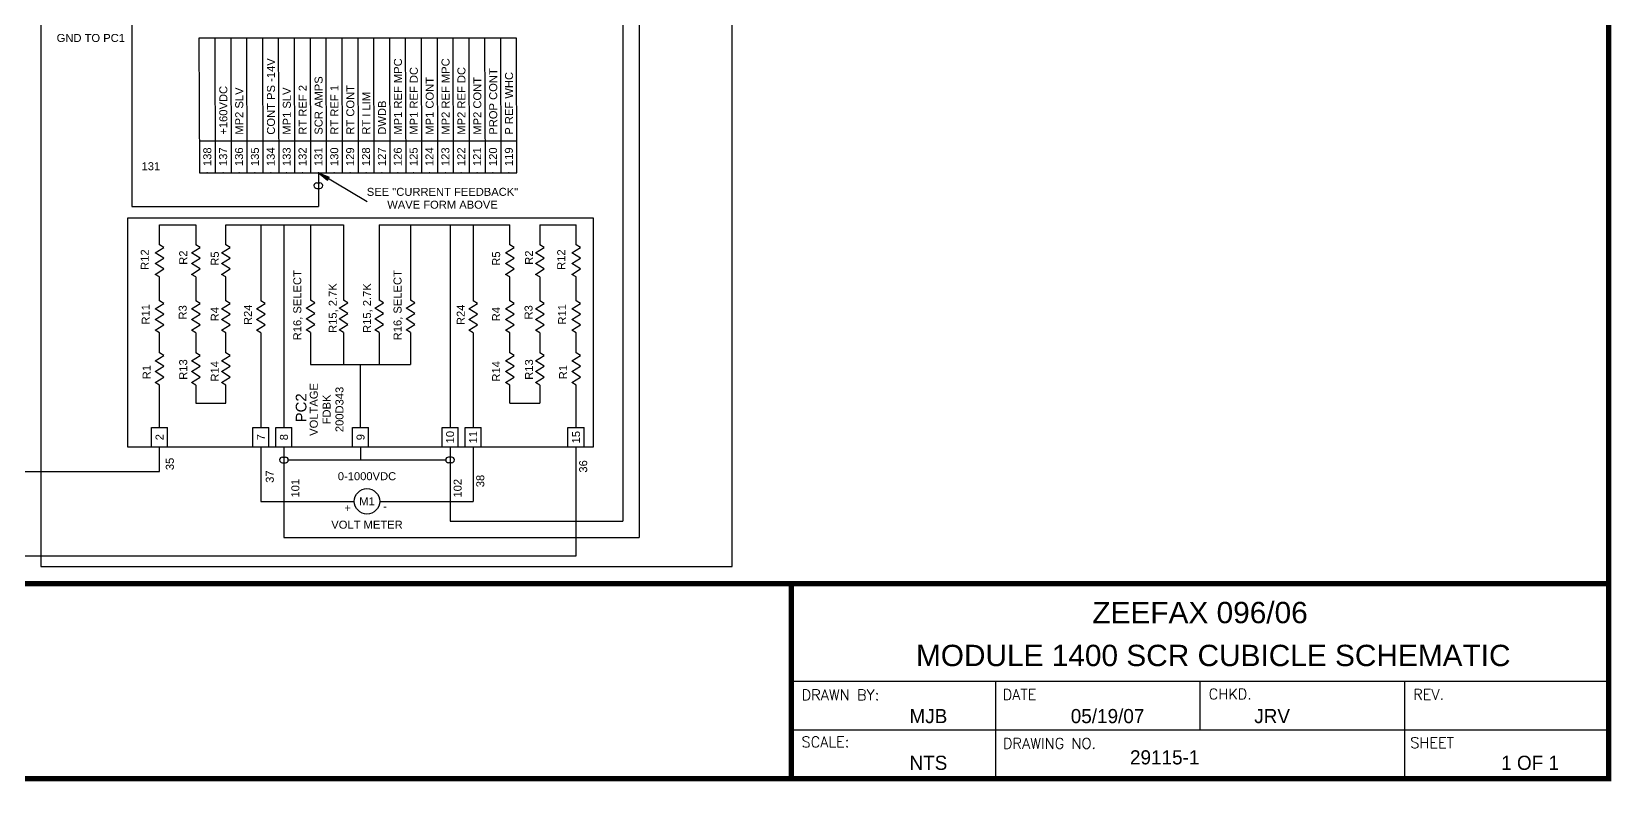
# Model space of a CAD drawing. Extents: x 1.5 to 19.5, y -3 to 8.3.
# Drawn here: x 10.21 to 19.46, y -2.97 to 1.42 of the extents above; entities that cross this region are included whole.
import ezdxf
from ezdxf.enums import TextEntityAlignment as Align

# ---------------------------------------------------------------- set-up
doc = ezdxf.new("R2010")
doc.units = 0
doc.header["$MEASUREMENT"] = 0
doc.layers.get('0').update_dxf_attribs({"linetype": 'CONTINUOUS'})
doc.layers.add('DRAWING', color=7, linetype='CONTINUOUS')
doc.styles.add('A1', font='A1.shx')
doc.styles.add('ROMAND', font='ROMAND.shx')
doc.styles.get("Standard").update_dxf_attribs({"font": 'ARIAL.TTF'})

# ---------------------------------------------------------------- blocks, each defined once
blk = doc.blocks.new('resistor')
for p, q in [((0, 0), (0.0156, 0.0254)), ((0.0156, 0.0254), (0.0469, -0.0254)), ((0.0469, -0.0254), (0.0799, 0.0254)), ((0.0799, 0.0254), (0.1111, -0.0254)), ((0.1111, -0.0254), (0.1424, 0.0254)), ((0.1424, 0.0254), (0.1736, -0.0254)), ((0.1736, -0.0254), (0.1892, 0))]:
    blk.add_line(p, q)
blk = doc.blocks.new('connection')
blk.add_circle((0.0744, 0), 0.0744)
blk = doc.blocks.new('pot_arrow')
blk.add_hatch(color=256).paths.add_polyline_path([(-0.0681, 0.0108), (-0.0681, -0.0108), (0, 0)])
for p, q in [((-0.0681, 0.0108), (-0.0681, -0.0108)), ((0, 0), (-0.0681, 0.0108)), ((0, 0), (-0.0681, -0.0108))]:
    blk.add_line(p, q)

msp = doc.modelspace()

# ---------------------------------------------------------------- linework, layer by layer
at = {"color": 7}
for p, q in [((14.6592, -2.3829), (19.4486, -2.3829)), ((15.8565, -2.3829), (15.8565, -2.9542)), ((17.0539, -2.3829), (17.0539, -2.6685)), ((18.2512, -2.3829), (18.2512, -2.9542)), ((14.6592, -2.6685), (19.4486, -2.6685))]:
    msp.add_line(p, q, dxfattribs=at)
at = {"color": 7, "const_width": 0.031}
msp.add_lwpolyline([(19.4486, -2.9542), (19.4486, 8.2458), (1.5286, 8.2458), (1.5286, -2.9542)], close=True, dxfattribs=at)
for points in [[(1.5286, -1.8117), (19.4486, -1.8117)], [(14.6592, -2.9542), (14.6592, -1.8117)]]:
    msp.add_lwpolyline(points, dxfattribs=at)
at = {"layer": 'DRAWING', "color": 7}
for p, q in [((10.7961, 6.3957), (10.7961, 0.3973)), ((14.3124, -1.7115), (14.3124, 4.9008)), ((10.2638, 3.6821), (10.2638, -1.7115)), ((13.7688, 3.2261), (13.7688, -1.5413)), ((13.6717, 3.1331), (13.6717, -1.4449)), ((13.0491, 1.3832), (11.1891, 1.3832)), ((11.1891, 1.3832), (11.1915, 0.5957)), ((11.2821, 1.3832), (11.2845, 0.5957)), ((11.3751, 1.3832), (11.3775, 0.5957)), ((11.4681, 1.3832), (11.4705, 0.5957)), ((11.5611, 1.3832), (11.5635, 0.5957)), ((11.6541, 1.3832), (11.6565, 0.5957)), ((11.7471, 1.3832), (11.7495, 0.5957)), ((11.8401, 1.3832), (11.8425, 0.5957)), ((11.9331, 1.3832), (11.9355, 0.5957)), ((12.0261, 1.3832), (12.0285, 0.5957)), ((12.1191, 1.3832), (12.1215, 0.5957)), ((12.2121, 1.3832), (12.2145, 0.5957)), ((12.3051, 1.3832), (12.3074, 0.5957)), ((12.3981, 1.3832), (12.4004, 0.5957)), ((12.4911, 1.3832), (12.4934, 0.5957)), ((12.5841, 1.3832), (12.5864, 0.5957)), ((12.6771, 1.3832), (12.6794, 0.5957)), ((12.7701, 1.3832), (12.7724, 0.5957)), ((12.8631, 1.3832), (12.8654, 0.5957)), ((12.9561, 1.3832), (12.9584, 0.5957)), ((13.0514, 0.5957), (13.0491, 1.3832)), ((11.1909, 0.7831), (13.0514, 0.7831)), ((11.1915, 0.5957), (13.0514, 0.5957)), ((11.889, 0.5957), (11.889, 0.3973)), ((12.1751, 0.4256), (11.889, 0.5957)), ((11.8797, 0.5364), (11.8983, 0.5364)), ((11.8797, 0.5034), (11.8983, 0.5034)), ((10.7961, 0.3973), (11.889, 0.3973)), ((10.7701, 0.3298), (10.7701, -1.0109)), ((13.5016, 0.3298), (10.7701, 0.3298)), ((10.9585, 0.291), (11.1701, 0.291)), ((10.9585, 0.1742), (10.9585, 0.291)), ((11.1701, 0.291), (11.1701, 0.1742)), ((11.3465, 0.1742), (11.3465, 0.291)), ((11.3465, 0.291), (12.0353, 0.291)), ((11.5519, 0.291), (11.5519, -0.1539)), ((11.687, 0.291), (11.687, -0.8959)), ((11.8422, 0.291), (11.8422, -0.1507)), ((12.0353, 0.291), (12.0353, -0.1507)), ((12.2457, 0.291), (13.0102, 0.291)), ((12.2457, 0.291), (12.2457, -0.1507)), ((12.4295, 0.291), (12.4295, -0.1507)), ((12.6604, 0.291), (12.6604, -0.8959)), ((12.7956, 0.291), (12.7956, -0.1539)), ((13.0102, 0.1742), (13.0102, 0.291)), ((13.1866, 0.291), (13.3983, 0.291)), ((13.1866, 0.291), (13.1866, 0.1742)), ((13.3983, 0.1742), (13.3983, 0.291)), ((13.5016, -1.0109), (13.5016, 0.3298)), ((10.9585, -0.1539), (10.9585, -0.0151)), ((11.1701, -0.0151), (11.1701, -0.1539)), ((11.3465, -0.1539), (11.3465, -0.0151)), ((13.0102, -0.1539), (13.0102, -0.0151)), ((13.1866, -0.0151), (13.1866, -0.1539)), ((13.3983, -0.1539), (13.3983, -0.0151)), ((10.9585, -0.4598), (10.9585, -0.3431)), ((11.1701, -0.3431), (11.1701, -0.4598)), ((11.3465, -0.4598), (11.3465, -0.3431)), ((11.5519, -0.3431), (11.5519, -0.8959)), ((11.8422, -0.3399), (11.8422, -0.5286)), ((12.0353, -0.3399), (12.0353, -0.5286)), ((12.2457, -0.3399), (12.2457, -0.5286)), ((12.4295, -0.3399), (12.4295, -0.5286)), ((12.7956, -0.3431), (12.7956, -0.8959)), ((13.0102, -0.4598), (13.0102, -0.3431)), ((13.1866, -0.3431), (13.1866, -0.4598)), ((13.3983, -0.4598), (13.3983, -0.3431)), ((11.8422, -0.5286), (12.4295, -0.5286)), ((12.1359, -0.8959), (12.1359, -0.5286)), ((10.9585, -0.8959), (10.9585, -0.649)), ((11.1701, -0.649), (11.1701, -0.7547)), ((11.3465, -0.7547), (11.3465, -0.649)), ((13.0102, -0.7547), (13.0102, -0.649)), ((13.1866, -0.649), (13.1866, -0.7547)), ((13.3983, -0.8959), (13.3983, -0.649)), ((11.1701, -0.7547), (11.3465, -0.7547)), ((13.0102, -0.7547), (13.1866, -0.7547)), ((10.9114, -0.8959), (11.0055, -0.8959)), ((10.9114, -1.0109), (10.9114, -0.8959)), ((11.0055, -1.0109), (11.0055, -0.8959)), ((11.5049, -1.0109), (11.5049, -0.8959)), ((11.5049, -0.8959), (11.5989, -0.8959)), ((11.5989, -1.0109), (11.5989, -0.8959)), ((11.64, -1.0109), (11.64, -0.8959)), ((11.64, -0.8959), (11.7341, -0.8959)), ((11.7341, -1.0109), (11.7341, -0.8959)), ((12.0889, -1.0109), (12.0889, -0.8959)), ((12.0889, -0.8959), (12.1829, -0.8959)), ((12.1829, -1.0109), (12.1829, -0.8959)), ((12.6134, -1.0109), (12.6134, -0.8959)), ((12.6134, -0.8959), (12.7075, -0.8959)), ((12.7075, -1.0109), (12.7075, -0.8959)), ((12.7486, -1.0109), (12.7486, -0.8959)), ((12.7486, -0.8959), (12.8426, -0.8959)), ((12.8426, -1.0109), (12.8426, -0.8959)), ((13.3512, -1.0109), (13.3512, -0.8959)), ((13.3512, -0.8959), (13.4453, -0.8959)), ((13.4453, -1.0109), (13.4453, -0.8959)), ((10.7701, -1.0109), (13.5016, -1.0109)), ((10.9585, -1.1542), (10.9585, -1.0109)), ((11.5519, -1.0109), (11.5519, -1.3292)), ((11.687, -1.0109), (11.687, -1.5413)), ((12.1359, -1.0109), (12.1359, -1.0867)), ((12.6604, -1.0109), (12.6604, -1.4449)), ((12.7956, -1.0109), (12.7956, -1.3292)), ((13.3983, -1.6477), (13.3983, -1.0109)), ((11.6778, -1.0702), (11.6963, -1.0702)), ((11.6778, -1.1032), (11.6963, -1.1032)), ((11.7128, -1.0867), (12.6346, -1.0867)), ((12.6697, -1.0702), (12.6512, -1.0702)), ((12.6697, -1.1032), (12.6512, -1.1032)), ((9.9473, -1.1542), (10.9585, -1.1542)), ((11.5519, -1.3292), (12.0993, -1.3292)), ((12.2482, -1.3292), (12.7956, -1.3292)), ((12.6604, -1.4449), (13.6717, -1.4449)), ((11.687, -1.5413), (13.7688, -1.5413)), ((9.8532, -1.6477), (13.3983, -1.6477)), ((10.2638, -1.7115), (14.3124, -1.7115))]:
    msp.add_line(p, q, dxfattribs=at)
for centre, start, end in [((11.8797, 0.5199), 90, 270), ((11.8983, 0.5199), 270, 90), ((11.6778, -1.0867), 90, 270), ((11.6963, -1.0867), 270, 90), ((12.6512, -1.0867), 90, 270), ((12.6697, -1.0867), 270, 90)]:
    msp.add_arc(centre, 0.0165, start, end, dxfattribs=at)
for p in [(11.238, 0.5957), (11.2845, 0.5957), (11.331, 0.5957), (11.424, 0.5957), (11.4705, 0.5957), (11.517, 0.5957), (11.5635, 0.5957), (11.61, 0.5957), (11.6565, 0.5957), (11.703, 0.5957), (11.7495, 0.5957), (11.796, 0.5957), (11.8425, 0.5957), (11.889, 0.5957), (11.9355, 0.5957), (11.982, 0.5957), (12.0285, 0.5957), (12.075, 0.5957), (12.1215, 0.5957), (12.168, 0.5957), (12.2145, 0.5957), (12.261, 0.5957), (12.3074, 0.5957), (12.3539, 0.5957), (12.4004, 0.5957), (12.4469, 0.5957), (12.4934, 0.5957), (12.5399, 0.5957), (12.5864, 0.5957), (12.6329, 0.5957), (12.6794, 0.5957), (12.7259, 0.5957), (12.7724, 0.5957), (12.8189, 0.5957), (12.8654, 0.5957), (12.9119, 0.5957), (12.9584, 0.5957), (13.0049, 0.5957)]:
    msp.add_point(p, dxfattribs=at)

# ---------------------------------------------------------------- block references
for name, p, rotation in [('pot_arrow', (11.889, 0.5957), 149.2694208428002), ('resistor', (10.9585, -0.0151), 90), ('resistor', (11.1701, -0.0151), 90), ('resistor', (11.3465, -0.0151), 90), ('resistor', (13.0102, -0.0151), 90), ('resistor', (13.1866, -0.0151), 90), ('resistor', (13.3983, -0.0151), 90), ('resistor', (10.9585, -0.3431), 90), ('resistor', (11.1701, -0.3431), 90), ('resistor', (11.3465, -0.3431), 90), ('resistor', (11.5519, -0.3431), 90), ('resistor', (11.8422, -0.3399), 90), ('resistor', (12.0353, -0.3399), 90), ('resistor', (12.2457, -0.3399), 90), ('resistor', (12.4295, -0.3399), 90), ('resistor', (12.7956, -0.3431), 90), ('resistor', (13.0102, -0.3431), 90), ('resistor', (13.1866, -0.3431), 90), ('resistor', (13.3983, -0.3431), 90), ('resistor', (10.9585, -0.649), 90), ('resistor', (11.1701, -0.649), 90), ('resistor', (11.3465, -0.649), 90), ('resistor', (13.0102, -0.649), 90), ('resistor', (13.1866, -0.649), 90), ('resistor', (13.3983, -0.649), 90)]:
    msp.add_blockref(name, p, dxfattribs=dict(at, rotation=rotation))
msp.add_blockref('connection', (12.0993, -1.3292), dxfattribs=at)

# ---------------------------------------------------------------- texts
at = {"color": 7}
for s, height, style, p in [('DRAWN BY:', 0.06209, 'ROMAND', (14.72, -2.4943)), ('DATE', 0.06209, 'ROMAND', (15.8979, -2.4922)), ('CHKD.', 0.06209, 'ROMAND', (17.1046, -2.4887)), ('REV.', 0.06209, 'ROMAND', (18.3032, -2.4913)), ('MJB', 0.0829, 'A1', (15.3518, -2.6285)), ('05/19/07', 0.0829, 'A1', (16.2967, -2.6285)), ('JRV', 0.0829, 'A1', (17.3717, -2.6285)), ('SCALE:', 0.06209, 'ROMAND', (14.7199, -2.7694)), ('DRAWING NO.', 0.062093, 'ROMAND', (15.8993, -2.7781)), ('SHEET', 0.06209, 'ROMAND', (18.2859, -2.7741)), ('NTS', 0.0829, 'A1', (15.3518, -2.9022)), ('29115-1', 0.0829, 'A1', (16.6437, -2.8702)), ('1 OF 1', 0.0829, 'A1', (18.8184, -2.9022))]:
    msp.add_text(s, height=height, dxfattribs=dict(at, style=style)).set_placement(p)
at = {"layer": 'DRAWING', "color": 7}
for s, height, p in [('GND TO PC1', 0.04688, (10.3556, 1.3616)), ('131', 0.04688, (10.853, 0.6104)), ('+', 0.0469, (12.041, -1.3913)), ('-', 0.0469, (12.2683, -1.381))]:
    msp.add_text(s, height=height, dxfattribs=at).set_placement(p)
for s, height, p in [('CONT PS -14V', 0.046875, (11.6345, 0.8185)), ('MP1 REF MPC', 0.046875, (12.3784, 0.8185)), ('MP1 REF DC', 0.04688, (12.4714, 0.8185)), ('MP2 REF MPC', 0.046875, (12.6574, 0.8185)), ('MP2 REF DC', 0.04688, (12.7504, 0.8185)), ('PROP CONT', 0.04688, (12.9364, 0.8185)), ('SCR AMPS', 0.04688, (11.9135, 0.8185)), ('MP1 CONT', 0.04688, (12.5644, 0.8185)), ('MP2 CONT', 0.04688, (12.8434, 0.8185)), ('P REF WHC', 0.04688, (13.0294, 0.8185)), ('+160VDC', 0.04688, (11.3555, 0.8185)), ('MP2 SLV', 0.04688, (11.4485, 0.8185)), ('MP1 SLV', 0.04688, (11.7275, 0.8185)), ('RT REF 2', 0.04688, (11.8205, 0.8185)), ('RT REF 1', 0.04688, (12.0065, 0.8185)), ('RT CONT', 0.04688, (12.0995, 0.8185)), ('RT I LIM', 0.04688, (12.1925, 0.8185)), ('DWDB', 0.04688, (12.2854, 0.8185)), ('R12', 0.04688, (10.8953, 0.0266)), ('R2', 0.04688, (11.1203, 0.0564)), ('R5', 0.04688, (11.3057, 0.051)), ('R5', 0.04688, (12.9537, 0.051)), ('R2', 0.04688, (13.1463, 0.0564)), ('R12', 0.04688, (13.3351, 0.0266)), ('R16, SELECT', 0.046875, (11.7888, -0.3863)), ('R16, SELECT', 0.046875, (12.3761, -0.3863)), ('R15, 2.7K', 0.04688, (11.9964, -0.3428)), ('R15, 2.7K', 0.04688, (12.1973, -0.3428)), ('R11', 0.04688, (10.9007, -0.2939)), ('R3', 0.04688, (11.1176, -0.2641)), ('R24', 0.04688, (11.4996, -0.2966)), ('R24', 0.04688, (12.7465, -0.2966)), ('R3', 0.04688, (13.1436, -0.2641)), ('R11', 0.04688, (13.3405, -0.2939)), ('R4', 0.04688, (11.3057, -0.2749)), ('R4', 0.04688, (12.9537, -0.2749)), ('R1', 0.04688, (10.9061, -0.6144)), ('R13', 0.04688, (11.1203, -0.6171)), ('R14', 0.04688, (11.3057, -0.628)), ('R14', 0.04688, (12.9537, -0.628)), ('R13', 0.04688, (13.1463, -0.6171)), ('R1', 0.04688, (13.3459, -0.6144)), ('PC2', 0.0625, (11.819, -0.8666)), ('35', 0.04688, (11.0419, -1.1466)), ('36', 0.04688, (13.4637, -1.1611)), ('37', 0.04688, (11.6277, -1.2209)), ('101', 0.04688, (11.7775, -1.307)), ('102', 0.04688, (12.7281, -1.307)), ('38', 0.04688, (12.8607, -1.2467))]:
    msp.add_text(s, height=height, rotation=90, dxfattribs=at).set_placement(p)
for s, height, p in [('138', 0.04688, (11.238, 0.6894)), ('137', 0.04688, (11.331, 0.6894)), ('136', 0.04688, (11.424, 0.6894)), ('135', 0.04688, (11.517, 0.6894)), ('134', 0.04688, (11.61, 0.6894)), ('133', 0.04688, (11.703, 0.6894)), ('132', 0.04688, (11.796, 0.6894)), ('131', 0.04688, (11.889, 0.6894)), ('130', 0.04688, (11.982, 0.6894)), ('129', 0.04688, (12.075, 0.6894)), ('128', 0.04688, (12.168, 0.6894)), ('127', 0.04688, (12.261, 0.6894)), ('126', 0.04688, (12.3539, 0.6894)), ('125', 0.04688, (12.4469, 0.6894)), ('124', 0.04688, (12.5399, 0.6894)), ('123', 0.04688, (12.6329, 0.6894)), ('122', 0.04688, (12.7259, 0.6894)), ('121', 0.04688, (12.8189, 0.6894)), ('120', 0.04688, (12.9119, 0.6894)), ('119', 0.04688, (13.0049, 0.6894)), ('10', 0.04688, (12.6604, -0.9534)), ('11', 0.04688, (12.7956, -0.9534)), ('15', 0.04688, (13.3983, -0.9534)), ('2', 0.0469, (10.9585, -0.9534)), ('7', 0.0469, (11.5519, -0.9534)), ('8', 0.0469, (11.687, -0.9534)), ('9', 0.0469, (12.1359, -0.9534))]:
    msp.add_text(s, height=height, rotation=90, dxfattribs=at).set_placement(p, align=Align.MIDDLE_CENTER)
for s, height, p in [('SEE "CURRENT FEEDBACK"', 0.046875, (12.6161, 0.4603)), ('WAVE FORM ABOVE', 0.046875, (12.6161, 0.385)), ('0-1000VDC', 0.04688, (12.1737, -1.2054)), ('VOLT METER', 0.04688, (12.1737, -1.4894))]:
    msp.add_text(s, height=height, dxfattribs=at).set_placement(p, align=Align.CENTER)
for s, p in [('VOLTAGE', (11.8853, -0.7909)), ('FDBK', (11.9606, -0.7909)), ('200D343', (12.0359, -0.7909))]:
    msp.add_text(s, height=0.04688, rotation=90, dxfattribs=at).set_placement(p, align=Align.CENTER)
msp.add_text('M1', height=0.04688, dxfattribs=at).set_placement((12.1737, -1.3292), align=Align.MIDDLE_CENTER)
at = {"layer": 'DRAWING', "color": 7, "linetype": 'ByBlock'}
msp.add_text('ZEEFAX 096/06', height=0.125, dxfattribs=at).set_placement((17.0543, -2.0431), align=Align.CENTER)
msp.add_text('MODULE 1400 SCR CUBICLE SCHEMATIC', height=0.125, dxfattribs=at).set_placement((15.3899, -2.2944))

doc.saveas('drawing.dxf')
